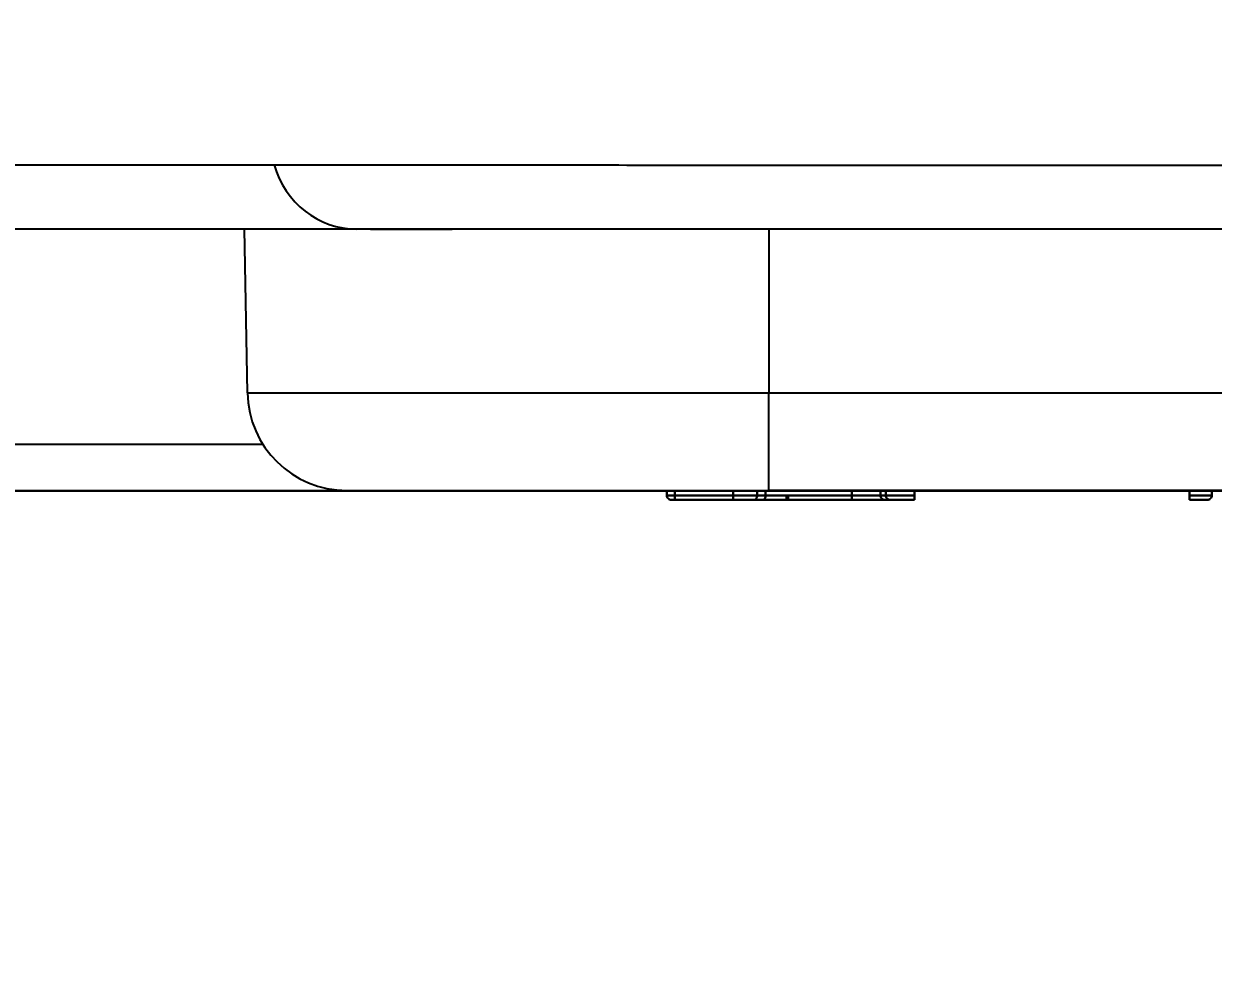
# Model space of a CAD drawing. Extents: x 8663 to 11443, y -20992 to -18942.
# Drawn here: x 9425.74 to 9452.06, y -20556.06 to -20535.38 of the extents above; entities that cross this region are included whole.
import ezdxf

# ---------------------------------------------------------------- set-up
doc = ezdxf.new("R2010")
doc.units = 0
doc.layers.get('0').update_dxf_attribs({"linetype": 'CONTINUOUS'})
doc.layers.add('1', color=7, linetype='CONTINUOUS')
doc.styles.add('____', font='')
doc.styles.get('____').set_extended_font_data('굴림')
doc.dimstyles.new('MSADIM', dxfattribs={"dimtxt": 33, "dimasz": 17, "dimexe": 10, "dimexo": 7.5, "dimgap": 10, "dimtad": 0, "dimtih": 1, "dimtoh": 1, "dimdec": 0, "dimzin": 1, "dimtxsty": '____', "dimcen": 11.25, "dimazin": 3, "dimtfac": 1, "dimtdec": 0, "dimtix": 1, "dimtmove": 0, "dimatfit": 3, "dimtolj": 1, "dimtzin": 1})

# ---------------------------------------------------------------- blocks, each defined once
blk = doc.blocks.new('*D257')
at = {"color": 0}
for p, q in [((9808.175, -20526.701), (9808.175, -20649.19)), ((9336.771, -20553.594), (9336.771, -20649.19)), ((9353.771, -20639.19), (9531.49, -20639.19)), ((9791.175, -20639.19), (9613.456, -20639.19))]:
    blk.add_line(p, q, dxfattribs=at)
for points in [[(9353.771, -20636.357), (9353.771, -20642.024), (9336.771, -20639.19)], [(9791.175, -20636.357), (9791.175, -20642.024), (9808.175, -20639.19)]]:
    blk.add_solid(points, dxfattribs=at)
at = {"color": 0, "insert": (9572.473, -20639.19), "char_height": 28, "attachment_point": 5, "style": '____'}
blk.add_mtext('\\A1;470', dxfattribs=at)

msp = doc.modelspace()

# ---------------------------------------------------------------- linework, layer by layer
at = {"layer": '1', "color": 7, "linetype": 'CONTINUOUS'}
for p, q in [((9430.691, -20543.551), (9430.628, -20539.926)), ((9442.229, -20539.926), (9442.229, -20543.551)), ((9430.691, -20543.551), (9442.229, -20543.551)), ((9442.229, -20545.712), (9442.229, -20543.551)), ((9442.229, -20543.551), (9468.023, -20543.551)), ((9424.935, -20544.688), (9431.033, -20544.688)), ((9424.935, -20545.722), (9578.447, -20545.722)), ((9432.891, -20545.712), (9442.229, -20545.712)), ((9470.223, -20545.712), (9442.229, -20545.712)), ((9451.932, -20545.922), (9451.932, -20545.922)), ((9451.932, -20545.922), (9451.932, -20545.922))]:
    msp.add_line(p, q, dxfattribs=at)
msp.add_arc((9432.891, -20543.512), 2.2, 181, 270, dxfattribs=at)
msp.add_ellipse((9433.112, -20537.926), major_axis=(0, -2), ratio=0.956492, start_param=5.005805, end_param=6.283185, dxfattribs=at)
for points, degree, knots in [([(9415.394, -20538.627), (9415.388, -20538.626), (9415.37, -20538.62), (9415.341, -20538.611), (9415.314, -20538.6), (9415.295, -20538.592), (9415.283, -20538.584), (9415.275, -20538.577), (9415.27, -20538.571), (9415.268, -20538.565), (9415.269, -20538.56), (9415.271, -20538.555), (9415.276, -20538.551), (9415.282, -20538.547), (9415.29, -20538.544), (9415.302, -20538.539), (9415.322, -20538.533), (9415.355, -20538.526), (9415.396, -20538.52), (9415.443, -20538.515), (9415.496, -20538.51), (9415.556, -20538.507), (9415.614, -20538.504), (9415.669, -20538.502), (9415.717, -20538.501), (9415.759, -20538.501), (9415.795, -20538.5), (9415.823, -20538.5), (9415.852, -20538.5), (9415.881, -20538.5), (9415.91, -20538.5), (9415.935, -20538.499), (9415.954, -20538.498), (9415.969, -20538.498), (9415.985, -20538.498), (9416.002, -20538.498), (9416.02, -20538.498), (9416.04, -20538.498), (9416.062, -20538.498), (9416.084, -20538.498), (9416.109, -20538.498), (9416.134, -20538.498), (9416.171, -20538.498), (9416.219, -20538.498), (9416.279, -20538.498), (9416.363, -20538.498), (9416.481, -20538.498), (9416.645, -20538.498), (9416.844, -20538.498), (9417.081, -20538.498), (9417.313, -20538.497), (9417.526, -20538.498), (9417.703, -20538.498), (9417.888, -20538.498), (9418.083, -20538.498), (9418.287, -20538.498), (9418.501, -20538.498), (9418.725, -20538.498), (9418.96, -20538.498), (9419.207, -20538.498), (9419.465, -20538.498), (9419.735, -20538.499), (9420.018, -20538.499), (9420.238, -20538.499), (9420.388, -20538.499), (9420.461, -20538.499), (9420.535, -20538.499), (9420.61, -20538.499), (9420.686, -20538.499), (9420.762, -20538.499), (9420.84, -20538.499), (9420.917, -20538.499), (9420.996, -20538.499), (9421.075, -20538.499), (9421.155, -20538.499), (9421.236, -20538.499), (9421.318, -20538.499), (9421.4, -20538.499), (9421.484, -20538.499), (9421.568, -20538.5), (9421.652, -20538.5), (9421.738, -20538.5), (9421.824, -20538.5), (9421.911, -20538.5), (9421.999, -20538.5), (9422.088, -20538.5), (9422.178, -20538.5), (9422.268, -20538.5), (9422.36, -20538.5), (9422.452, -20538.5), (9422.545, -20538.5), (9422.639, -20538.5), (9422.733, -20538.5), (9422.829, -20538.5), (9422.925, -20538.5), (9423.023, -20538.5), (9423.121, -20538.5), (9423.22, -20538.5), (9423.32, -20538.5), (9423.421, -20538.5), (9423.523, -20538.501), (9423.626, -20538.501), (9423.73, -20538.501), (9423.834, -20538.501), (9423.94, -20538.501), (9424.046, -20538.501), (9424.154, -20538.501), (9424.262, -20538.501), (9424.372, -20538.501), (9424.482, -20538.501), (9424.593, -20538.501), (9424.706, -20538.501), (9424.819, -20538.501), (9424.933, -20538.501), (9425.048, -20538.501), (9425.164, -20538.501), (9425.281, -20538.501), (9425.399, -20538.501), (9425.519, -20538.502), (9425.639, -20538.502), (9425.76, -20538.502), (9425.882, -20538.502), (9426.005, -20538.502), (9426.129, -20538.502), (9426.254, -20538.502), (9426.38, -20538.502), (9426.507, -20538.502), (9426.635, -20538.502), (9426.764, -20538.502), (9426.894, -20538.502), (9427.025, -20538.502), (9427.157, -20538.502), (9427.29, -20538.502), (9427.424, -20538.502), (9427.559, -20538.503), (9427.695, -20538.503), (9427.833, -20538.503), (9427.971, -20538.503), (9428.11, -20538.503), (9428.25, -20538.503), (9428.392, -20538.503), (9428.534, -20538.503), (9428.678, -20538.503), (9428.822, -20538.503), (9428.968, -20538.503), (9429.114, -20538.503), (9429.262, -20538.503), (9429.411, -20538.503), (9429.561, -20538.504), (9429.712, -20538.504), (9429.864, -20538.504), (9430.017, -20538.504), (9430.171, -20538.504), (9430.326, -20538.504), (9430.482, -20538.504), (9430.64, -20538.504), (9430.798, -20538.504), (9430.958, -20538.504), (9431.118, -20538.504), (9431.226, -20538.504), (9431.28, -20538.504)], 3, [0, 0, 0, 0, 0.006297, 0.022589, 0.040173, 0.051541, 0.062382, 0.072696, 0.082483, 0.091742, 0.100472, 0.108674, 0.116348, 0.123492, 0.130106, 0.13619, 0.151183, 0.165754, 0.179903, 0.193628, 0.206929, 0.219806, 0.232259, 0.240652, 0.248653, 0.256261, 0.260309, 0.264337, 0.268346, 0.272335, 0.276304, 0.280252, 0.282019, 0.283931, 0.285988, 0.28819, 0.290537, 0.29303, 0.295667, 0.298449, 0.301376, 0.304447, 0.307661, 0.314345, 0.321196, 0.328213, 0.342377, 0.359055, 0.378237, 0.399912, 0.424081, 0.437839, 0.451758, 0.465841, 0.480092, 0.494508, 0.50909, 0.523837, 0.538749, 0.553824, 0.569066, 0.584473, 0.600047, 0.615787, 0.619569, 0.623356, 0.627147, 0.630942, 0.634743, 0.638547, 0.642357, 0.646171, 0.64999, 0.653813, 0.657641, 0.661474, 0.665311, 0.669153, 0.672999, 0.67685, 0.680706, 0.684566, 0.688431, 0.6923, 0.696174, 0.700053, 0.703936, 0.707823, 0.711715, 0.715612, 0.719514, 0.72342, 0.72733, 0.731245, 0.735165, 0.73909, 0.743019, 0.746953, 0.750892, 0.754834, 0.758782, 0.762733, 0.76669, 0.770651, 0.774618, 0.778589, 0.782565, 0.786545, 0.790531, 0.794521, 0.798516, 0.802515, 0.806518, 0.810527, 0.81454, 0.818557, 0.822579, 0.826605, 0.830637, 0.834673, 0.838713, 0.842759, 0.846809, 0.850864, 0.854924, 0.858989, 0.863058, 0.867132, 0.871211, 0.875295, 0.879383, 0.883477, 0.887575, 0.891677, 0.895785, 0.899897, 0.904014, 0.908135, 0.912262, 0.916393, 0.920528, 0.924669, 0.928814, 0.932964, 0.937118, 0.941277, 0.945441, 0.94961, 0.953783, 0.957961, 0.962144, 0.966332, 0.970524, 0.97472, 0.978922, 0.983128, 0.987339, 0.991555, 0.995775, 1, 1, 1, 1]), ([(9431.28, -20538.504), (9431.951, -20538.505), (9432.659, -20538.505), (9434.154, -20538.506), (9434.941, -20538.506), (9436.6, -20538.507), (9437.473, -20538.508), (9439.308, -20538.509), (9440.272, -20538.509), (9442.297, -20538.51), (9443.358, -20538.51), (9445.585, -20538.511), (9446.751, -20538.512), (9448.585, -20538.513), (9449.211, -20538.513), (9450.491, -20538.514), (9451.146, -20538.514), (9452.486, -20538.514), (9453.171, -20538.515), (9454.222, -20538.515), (9454.754, -20538.515), (9455.384, -20538.516), (9455.702, -20538.516), (9455.862, -20538.516), (9455.942, -20538.516), (9455.982, -20538.516), (9456.002, -20538.516), (9456.012, -20538.516), (9456.017, -20538.516), (9456.02, -20538.516), (9456.021, -20538.516), (9456.021, -20538.516), (9456.022, -20538.516), (9456.022, -20538.516), (9456.022, -20538.516), (9456.495, -20538.516), (9456.993, -20538.516), (9458.042, -20538.517), (9458.594, -20538.517), (9459.752, -20538.518), (9460.358, -20538.518), (9461.631, -20538.519), (9462.296, -20538.519), (9463.689, -20538.519), (9464.417, -20538.52), (9465.556, -20538.52), (9465.944, -20538.52), (9466.737, -20538.521), (9467.142, -20538.521), (9467.969, -20538.521), (9468.391, -20538.521), (9469.253, -20538.522), (9469.693, -20538.522), (9470.59, -20538.522), (9471.048, -20538.522), (9471.749, -20538.523), (9472.104, -20538.523), (9472.523, -20538.523), (9472.734, -20538.523), (9472.84, -20538.523), (9472.893, -20538.523), (9472.92, -20538.523), (9472.933, -20538.523), (9472.94, -20538.523), (9472.943, -20538.523), (9472.945, -20538.523), (9472.946, -20538.523), (9472.946, -20538.523), (9472.946, -20538.523), (9472.946, -20538.523), (9474.068, -20538.524), (9475.164, -20538.524), (9477.301, -20538.525), (9478.342, -20538.525), (9480.358, -20538.526), (9481.334, -20538.526), (9483.216, -20538.527), (9484.122, -20538.527), (9485.857, -20538.528), (9486.686, -20538.528), (9488.262, -20538.529), (9489.009, -20538.529), (9490.416, -20538.53), (9491.075, -20538.53), (9491.996, -20538.53), (9492.291, -20538.531), (9492.716, -20538.531), (9492.925, -20538.531), (9493.16, -20538.531), (9493.275, -20538.531), (9493.333, -20538.531), (9493.361, -20538.531), (9493.376, -20538.531), (9493.383, -20538.531), (9493.386, -20538.531), (9493.388, -20538.531), (9493.389, -20538.531), (9493.389, -20538.531), (9493.39, -20538.531), (9493.39, -20538.531), (9493.39, -20538.531), (9494.502, -20538.531), (9495.616, -20538.532), (9497.848, -20538.533), (9498.965, -20538.533), (9501.202, -20538.534), (9502.321, -20538.534), (9504.559, -20538.535), (9505.678, -20538.535), (9509.032, -20538.536), (9511.266, -20538.536), (9515.708, -20538.538), (9517.918, -20538.538), (9522.3, -20538.539), (9524.472, -20538.54), (9528.766, -20538.541), (9530.888, -20538.542), (9535.069, -20538.543), (9537.128, -20538.544), (9540.163, -20538.544), (9541.165, -20538.545), (9542.654, -20538.545), (9543.395, -20538.545), (9544.253, -20538.545), (9544.68, -20538.545), (9544.893, -20538.545), (9545, -20538.545), (9545.053, -20538.545), (9545.079, -20538.545), (9545.093, -20538.545), (9545.099, -20538.545), (9545.103, -20538.545), (9545.104, -20538.545), (9545.105, -20538.545), (9545.106, -20538.545), (9545.106, -20538.545), (9545.106, -20538.545), (9546.424, -20538.546), (9547.743, -20538.546), (9549.724, -20538.546), (9550.384, -20538.546), (9551.705, -20538.547), (9552.365, -20538.547), (9555.667, -20538.547), (9558.31, -20538.548), (9562.267, -20538.548), (9563.585, -20538.548), (9566.216, -20538.549), (9567.531, -20538.549), (9570.155, -20538.549), (9571.464, -20538.549), (9574.078, -20538.55), (9575.381, -20538.55), (9577.981, -20538.55), (9579.278, -20538.55), (9581.863, -20538.551), (9583.152, -20538.551), (9585.719, -20538.551), (9586.998, -20538.551), (9589.547, -20538.551), (9590.816, -20538.551), (9593.342, -20538.552), (9594.6, -20538.552), (9596.477, -20538.552), (9597.102, -20538.552), (9598.347, -20538.552), (9598.968, -20538.552), (9600.826, -20538.552), (9602.058, -20538.552), (9603.589, -20538.552), (9603.895, -20538.552), (9604.506, -20538.552), (9604.811, -20538.552), (9605.421, -20538.552), (9605.725, -20538.552), (9606.333, -20538.552), (9606.636, -20538.552), (9606.94, -20538.552)], 3, [0, 0, 0, 0, 0.03125, 0.03125, 0.0625, 0.0625, 0.09375, 0.09375, 0.125, 0.125, 0.15625, 0.15625, 0.1875, 0.1875, 0.203125, 0.203125, 0.21875, 0.21875, 0.234375, 0.234375, 0.242187, 0.246094, 0.248047, 0.249023, 0.249512, 0.249756, 0.249878, 0.249939, 0.249969, 0.249985, 0.249992, 0.249996, 0.249998, 0.249998, 0.25, 0.25, 0.265625, 0.265625, 0.28125, 0.28125, 0.296875, 0.296875, 0.3125, 0.3125, 0.328125, 0.328125, 0.335937, 0.335937, 0.34375, 0.34375, 0.351562, 0.351562, 0.359375, 0.359375, 0.367187, 0.367187, 0.371094, 0.373047, 0.374023, 0.374512, 0.374756, 0.374878, 0.374939, 0.374969, 0.374985, 0.374992, 0.374996, 0.374998, 0.374998, 0.375, 0.375, 0.390625, 0.390625, 0.40625, 0.40625, 0.421875, 0.421875, 0.4375, 0.4375, 0.453125, 0.453125, 0.46875, 0.46875, 0.484375, 0.484375, 0.492187, 0.492187, 0.496094, 0.498047, 0.499023, 0.499512, 0.499756, 0.499878, 0.499939, 0.499969, 0.499985, 0.499992, 0.499996, 0.499998, 0.499998, 0.5, 0.5, 0.515625, 0.515625, 0.53125, 0.53125, 0.546875, 0.546875, 0.5625, 0.5625, 0.59375, 0.59375, 0.625, 0.625, 0.65625, 0.65625, 0.6875, 0.6875, 0.71875, 0.71875, 0.734375, 0.734375, 0.742187, 0.746094, 0.748047, 0.749023, 0.749512, 0.749756, 0.749878, 0.749939, 0.749969, 0.749985, 0.749992, 0.749996, 0.749998, 0.749998, 0.75, 0.75, 0.765625, 0.765625, 0.773437, 0.773437, 0.78125, 0.78125, 0.8125, 0.8125, 0.828125, 0.828125, 0.84375, 0.84375, 0.859375, 0.859375, 0.875, 0.875, 0.890625, 0.890625, 0.90625, 0.90625, 0.921875, 0.921875, 0.9375, 0.9375, 0.953125, 0.953125, 0.960937, 0.960937, 0.96875, 0.96875, 0.984375, 0.984375, 0.988281, 0.988281, 0.992187, 0.992187, 0.996094, 0.996094, 1, 1, 1, 1]), ([(9433.112, -20539.926), (9433.109, -20539.926), (9433.101, -20539.926), (9433.082, -20539.926), (9433.052, -20539.926), (9433.009, -20539.926), (9432.954, -20539.926), (9432.887, -20539.926), (9432.808, -20539.926), (9432.716, -20539.926), (9432.613, -20539.926), (9432.497, -20539.926), (9432.37, -20539.926), (9432.23, -20539.926), (9432.057, -20539.926), (9431.848, -20539.926), (9431.599, -20539.926), (9431.389, -20539.926), (9431.223, -20539.926), (9431.106, -20539.926), (9430.985, -20539.926), (9430.859, -20539.926), (9430.728, -20539.926), (9430.592, -20539.926), (9430.452, -20539.926), (9430.307, -20539.926), (9430.157, -20539.926), (9430.003, -20539.926), (9429.843, -20539.926), (9429.578, -20539.926), (9429.194, -20539.926), (9428.68, -20539.926), (9428.105, -20539.926), (9427.442, -20539.926), (9426.89, -20539.926), (9426.475, -20539.926), (9426.234, -20539.926), (9426.01, -20539.926), (9425.802, -20539.926), (9425.609, -20539.926), (9425.381, -20539.926), (9425.115, -20539.926), (9424.813, -20539.926), (9424.524, -20539.926), (9424.083, -20539.926), (9423.511, -20539.926), (9422.834, -20539.926), (9422.261, -20539.926), (9421.774, -20539.926), (9421.359, -20539.926), (9420.963, -20539.926), (9420.586, -20539.926), (9420.229, -20539.926), (9419.889, -20539.926), (9419.569, -20539.926), (9419.311, -20539.926), (9419.108, -20539.926), (9418.952, -20539.926), (9418.802, -20539.926), (9418.657, -20539.926), (9418.519, -20539.926), (9418.386, -20539.926), (9418.261, -20539.926), (9418.143, -20539.926), (9418.034, -20539.926), (9417.932, -20539.926), (9417.838, -20539.926), (9417.752, -20539.926), (9417.673, -20539.926), (9417.602, -20539.926), (9417.542, -20539.926), (9417.49, -20539.926), (9417.444, -20539.926), (9417.402, -20539.926), (9417.363, -20539.926), (9417.327, -20539.926), (9417.295, -20539.926), (9417.267, -20539.926), (9417.242, -20539.926), (9417.22, -20539.926), (9417.204, -20539.926), (9417.195, -20539.926), (9417.192, -20539.926)], 3, [0, 0, 0, 0, 0.000186, 0.000729, 0.001646, 0.002934, 0.004593, 0.006625, 0.009032, 0.011818, 0.014984, 0.018533, 0.022471, 0.026802, 0.031532, 0.038624, 0.046496, 0.05517, 0.058777, 0.062559, 0.06651, 0.070635, 0.074935, 0.079416, 0.084081, 0.088933, 0.093977, 0.099217, 0.104658, 0.110302, 0.1266, 0.144918, 0.165419, 0.190044, 0.22054, 0.231047, 0.241063, 0.250559, 0.25951, 0.267893, 0.275687, 0.289844, 0.303776, 0.317456, 0.330864, 0.367823, 0.404607, 0.44106, 0.467895, 0.494974, 0.522282, 0.549808, 0.577529, 0.605342, 0.633213, 0.661131, 0.67689, 0.692642, 0.708387, 0.724119, 0.739832, 0.755521, 0.771185, 0.78629, 0.801024, 0.81538, 0.829354, 0.84294, 0.856135, 0.868935, 0.881334, 0.891951, 0.902661, 0.913463, 0.924357, 0.935344, 0.946421, 0.957587, 0.968841, 0.980184, 0.991613, 1, 1, 1, 1]), ([(9606.942, -20539.926), (9604.275, -20539.926), (9601.612, -20539.926), (9597.625, -20539.926), (9596.297, -20539.926), (9593.642, -20539.926), (9592.315, -20539.926), (9585.713, -20539.926), (9580.521, -20539.926), (9570.302, -20539.926), (9565.274, -20539.926), (9555.376, -20539.926), (9550.506, -20539.926), (9543.316, -20539.926), (9540.938, -20539.926), (9536.225, -20539.926), (9533.909, -20539.926), (9527.073, -20539.926), (9522.669, -20539.926), (9514.147, -20539.926), (9510.03, -20539.926), (9502.079, -20539.926), (9498.245, -20539.926), (9493.619, -20539.926), (9492.702, -20539.926), (9490.893, -20539.926), (9490, -20539.926), (9487.354, -20539.926), (9485.632, -20539.926), (9480.59, -20539.926), (9477.39, -20539.926), (9471.274, -20539.926), (9468.358, -20539.926), (9462.784, -20539.926), (9460.127, -20539.926), (9455.063, -20539.926), (9452.655, -20539.926), (9449.225, -20539.926), (9448.112, -20539.926), (9445.945, -20539.926), (9444.89, -20539.926), (9439.779, -20539.926), (9436.199, -20539.926), (9433.112, -20539.926)], 3, [0, 0, 0, 0, 0.03125, 0.03125, 0.046875, 0.046875, 0.0625, 0.0625, 0.125, 0.125, 0.1875, 0.1875, 0.25, 0.25, 0.28125, 0.28125, 0.3125, 0.3125, 0.375, 0.375, 0.4375, 0.4375, 0.5, 0.5, 0.515625, 0.515625, 0.53125, 0.53125, 0.5625, 0.5625, 0.625, 0.625, 0.6875, 0.6875, 0.75, 0.75, 0.8125, 0.8125, 0.84375, 0.84375, 0.875, 0.875, 1, 1, 1, 1]), ([(9433.417, -20539.926), (9433.422, -20539.926), (9433.469, -20539.926), (9433.558, -20539.926), (9433.682, -20539.926), (9433.801, -20539.926), (9433.916, -20539.926), (9434.025, -20539.926), (9434.159, -20539.926), (9434.314, -20539.926), (9434.485, -20539.926), (9434.638, -20539.926), (9434.772, -20539.926), (9434.889, -20539.926), (9434.989, -20539.926), (9435.07, -20539.926), (9435.133, -20539.926), (9435.178, -20539.926), (9435.206, -20539.926), (9435.218, -20539.926), (9435.221, -20539.926)], 3, [0, 0, 0, 0, 0.007696, 0.081506, 0.152181, 0.219765, 0.284302, 0.345834, 0.404404, 0.509313, 0.60368, 0.687671, 0.761449, 0.82514, 0.878832, 0.922621, 0.95659, 0.980786, 0.995155, 1, 1, 1, 1]), ([(9435.77, -20545.722), (9435.15, -20545.722), (9434.56, -20545.722), (9433.727, -20545.722), (9433.459, -20545.722), (9432.94, -20545.722), (9432.689, -20545.722), (9432.206, -20545.722), (9431.973, -20545.722), (9431.526, -20545.722), (9431.311, -20545.722), (9430.899, -20545.722), (9430.701, -20545.722), (9430.322, -20545.722), (9430.141, -20545.722), (9429.621, -20545.722), (9429.305, -20545.722), (9428.726, -20545.722), (9428.463, -20545.722), (9427.982, -20545.722), (9427.764, -20545.722), (9427.365, -20545.722), (9427.184, -20545.722), (9426.853, -20545.722), (9426.703, -20545.722), (9426.429, -20545.722), (9426.304, -20545.722), (9426.075, -20545.722), (9425.972, -20545.722), (9425.782, -20545.722), (9425.609, -20545.722), (9425.466, -20545.722), (9425.335, -20545.722), (9425.275, -20545.722), (9425.113, -20545.722), (9425.025, -20545.722), (9424.953, -20545.722)], 3, [0, 0, 0, 0, 0.0625, 0.0625, 0.09375, 0.09375, 0.125, 0.125, 0.15625, 0.15625, 0.1875, 0.1875, 0.21875, 0.21875, 0.25, 0.25, 0.3125, 0.3125, 0.375, 0.375, 0.4375, 0.4375, 0.5, 0.5, 0.5625, 0.5625, 0.625, 0.625, 0.6875, 0.6875, 0.75, 0.8125, 0.8125, 0.875, 0.875, 1, 1, 1, 1]), ([(9426.497, -20545.722), (9426.741, -20545.722), (9427.019, -20545.722), (9427.546, -20545.722), (9428.223, -20545.722), (9428.984, -20545.722), (9429.968, -20545.722), (9431.039, -20545.722), (9432.447, -20545.722), (9433.17, -20545.722), (9434.005, -20545.722), (9434.82, -20545.722), (9435.77, -20545.722)], 2, [0, 0, 0, 0.137861, 0.137861, 0.353396, 0.353396, 0.568931, 0.568931, 0.784465, 0.784465, 0.892233, 0.892233, 1, 1, 1]), ([(9439.89, -20545.722), (9439.773, -20545.722), (9439.657, -20545.722), (9438.871, -20545.722), (9438.23, -20545.722), (9437.615, -20545.722)], 3, [0, 0, 0, 0, 0.146439, 0.146439, 1, 1, 1, 1]), ([(9440.148, -20545.722), (9440.124, -20545.722), (9440.101, -20545.722), (9440.058, -20545.722), (9440.039, -20545.722), (9440.007, -20545.722), (9439.995, -20545.722), (9439.978, -20545.722), (9439.973, -20545.722), (9439.973, -20545.722)], 3, [0, 0, 0, 0, 0.249824, 0.249824, 0.499647, 0.499647, 0.749471, 0.749471, 1, 1, 1, 1]), ([(9439.973, -20545.722), (9439.974, -20545.722), (9440.073, -20545.722), (9440.148, -20545.722)], 2, [0, 0, 0, 0.499217, 1, 1, 1]), ([(9441.971, -20545.722), (9441.898, -20545.722), (9441.813, -20545.722), (9441.631, -20545.722), (9441.535, -20545.722), (9441.44, -20545.722)], 3, [0, 0, 0, 0, 0.5, 0.5, 1, 1, 1, 1]), ([(9444.049, -20545.722), (9444.025, -20545.722), (9444, -20545.722), (9443.569, -20545.722), (9443.173, -20545.722), (9442.717, -20545.722), (9442.649, -20545.722), (9442.58, -20545.722)], 3, [0, 0, 0, 0, 0.048764, 0.048764, 0.856437, 0.856437, 1, 1, 1, 1]), ([(9444.702, -20545.722), (9444.676, -20545.722), (9444.64, -20545.722), (9444.554, -20545.722), (9444.503, -20545.722), (9444.391, -20545.722), (9444.33, -20545.722), (9444.201, -20545.722), (9444.134, -20545.722), (9444.067, -20545.722)], 3, [0, 0, 0, 0, 0.25, 0.25, 0.5, 0.5, 0.75, 0.75, 1, 1, 1, 1]), ([(9445.456, -20545.722), (9445.389, -20545.722), (9445.321, -20545.722), (9445.193, -20545.722), (9445.131, -20545.722), (9445.018, -20545.722), (9444.968, -20545.722), (9444.881, -20545.722), (9444.845, -20545.722), (9444.819, -20545.722)], 3, [0, 0, 0, 0, 0.25, 0.25, 0.5, 0.5, 0.75, 0.75, 1, 1, 1, 1]), ([(9451.574, -20545.722), (9450.77, -20545.722), (9449.99, -20545.722), (9448.296, -20545.722), (9447.395, -20545.722), (9446.532, -20545.722)], 3, [0, 0, 0, 0, 0.445657, 0.445657, 1, 1, 1, 1]), ([(9452.032, -20545.722), (9452.032, -20545.722), (9452.029, -20545.722), (9452.016, -20545.722), (9452.007, -20545.722), (9451.982, -20545.722), (9451.967, -20545.722), (9451.931, -20545.722), (9451.91, -20545.722), (9451.865, -20545.722), (9451.839, -20545.722), (9451.786, -20545.722), (9451.757, -20545.722), (9451.697, -20545.722), (9451.666, -20545.722), (9451.603, -20545.722), (9451.57, -20545.722), (9451.538, -20545.722)], 3, [0, 0, 0, 0, 0.125, 0.125, 0.25, 0.25, 0.375, 0.375, 0.5, 0.5, 0.625, 0.625, 0.75, 0.75, 0.875, 0.875, 1, 1, 1, 1]), ([(9439.973, -20545.822), (9439.973, -20545.822), (9439.978, -20545.822), (9439.995, -20545.822), (9440.007, -20545.822), (9440.039, -20545.822), (9440.058, -20545.822), (9440.101, -20545.822), (9440.124, -20545.822), (9440.148, -20545.822)], 3, [0, 0, 0, 0, 0.249175, 0.249175, 0.49945, 0.49945, 0.749725, 0.749725, 1, 1, 1, 1]), ([(9440.148, -20545.822), (9440.124, -20545.822), (9440.101, -20545.822), (9440.058, -20545.822), (9440.039, -20545.822), (9440.007, -20545.822), (9439.995, -20545.822), (9439.978, -20545.822), (9439.973, -20545.822), (9439.973, -20545.822)], 3, [0, 0, 0, 0, 0.250394, 0.250394, 0.500788, 0.500788, 0.751182, 0.751182, 1, 1, 1, 1]), ([(9439.973, -20545.822), (9439.973, -20545.836), (9439.976, -20545.849), (9439.986, -20545.873), (9439.993, -20545.884), (9440.012, -20545.902), (9440.023, -20545.91), (9440.047, -20545.92), (9440.06, -20545.922), (9440.073, -20545.922)], 3, [0, 0, 0, 0, 0.25, 0.25, 0.5, 0.5, 0.75, 0.75, 1, 1, 1, 1]), ([(9440.073, -20545.922), (9440.06, -20545.922), (9440.047, -20545.92), (9440.023, -20545.91), (9440.012, -20545.902), (9439.993, -20545.884), (9439.986, -20545.873), (9439.976, -20545.849), (9439.973, -20545.836), (9439.973, -20545.822)], 3, [0, 0, 0, 0, 0.25, 0.25, 0.5, 0.5, 0.75, 0.75, 1, 1, 1, 1]), ([(9440.073, -20545.922), (9440.073, -20545.922), (9440.076, -20545.922), (9440.084, -20545.922), (9440.09, -20545.922), (9440.106, -20545.922), (9440.116, -20545.922), (9440.137, -20545.922), (9440.149, -20545.922), (9440.161, -20545.922)], 3, [0, 0, 0, 0, 0.250807, 0.250807, 0.500538, 0.500538, 0.750269, 0.750269, 1, 1, 1, 1]), ([(9440.148, -20545.822), (9440.148, -20545.836), (9440.148, -20545.849), (9440.15, -20545.873), (9440.151, -20545.884), (9440.153, -20545.902), (9440.154, -20545.91), (9440.157, -20545.92), (9440.159, -20545.922), (9440.161, -20545.922)], 3, [0, 0, 0, 0, 0.25, 0.25, 0.5, 0.5, 0.75, 0.75, 1, 1, 1, 1]), ([(9440.161, -20545.922), (9440.159, -20545.922), (9440.157, -20545.92), (9440.154, -20545.91), (9440.153, -20545.902), (9440.151, -20545.884), (9440.15, -20545.873), (9440.148, -20545.849), (9440.148, -20545.836), (9440.148, -20545.822)], 3, [0, 0, 0, 0, 0.25, 0.25, 0.5, 0.5, 0.75, 0.75, 1, 1, 1, 1]), ([(9441.44, -20545.822), (9441.44, -20545.834), (9441.441, -20545.847), (9441.442, -20545.872), (9441.443, -20545.883), (9441.445, -20545.903), (9441.447, -20545.911), (9441.45, -20545.92), (9441.451, -20545.922), (9441.453, -20545.922)], 3, [0, 0, 0, 0, 0.25, 0.25, 0.5, 0.5, 0.75, 0.75, 1, 1, 1, 1]), ([(9441.453, -20545.922), (9441.451, -20545.922), (9441.45, -20545.92), (9441.447, -20545.91), (9441.445, -20545.902), (9441.443, -20545.884), (9441.442, -20545.873), (9441.441, -20545.849), (9441.44, -20545.836), (9441.44, -20545.822)], 3, [0, 0, 0, 0, 0.25, 0.25, 0.5, 0.5, 0.75, 0.75, 1, 1, 1, 1]), ([(9441.44, -20545.822), (9441.535, -20545.822), (9441.631, -20545.822), (9441.813, -20545.822), (9441.898, -20545.822), (9441.971, -20545.822)], 3, [0, 0, 0, 0, 0.5, 0.5, 1, 1, 1, 1]), ([(9441.971, -20545.822), (9441.971, -20545.836), (9441.97, -20545.849), (9441.963, -20545.873), (9441.958, -20545.884), (9441.947, -20545.902), (9441.94, -20545.91), (9441.924, -20545.92), (9441.916, -20545.922), (9441.908, -20545.922)], 3, [0, 0, 0, 0, 0.25, 0.25, 0.5, 0.5, 0.75, 0.75, 1, 1, 1, 1]), ([(9442.159, -20545.822), (9442.159, -20545.834), (9442.158, -20545.847), (9442.152, -20545.872), (9442.147, -20545.883), (9442.134, -20545.903), (9442.127, -20545.911), (9442.111, -20545.92), (9442.103, -20545.922), (9442.096, -20545.922)], 3, [0, 0, 0, 0, 0.25, 0.25, 0.5, 0.5, 0.75, 0.75, 1, 1, 1, 1]), ([(9442.096, -20545.922), (9442.104, -20545.922), (9442.112, -20545.92), (9442.128, -20545.91), (9442.135, -20545.902), (9442.146, -20545.884), (9442.151, -20545.873), (9442.158, -20545.849), (9442.159, -20545.836), (9442.159, -20545.822)], 3, [0, 0, 0, 0, 0.25, 0.25, 0.5, 0.5, 0.75, 0.75, 1, 1, 1, 1]), ([(9442.618, -20545.822), (9442.618, -20545.836), (9442.618, -20545.849), (9442.618, -20545.873), (9442.618, -20545.884), (9442.618, -20545.902), (9442.618, -20545.91), (9442.619, -20545.92), (9442.619, -20545.922), (9442.619, -20545.922)], 3, [0, 0, 0, 0, 0.25, 0.25, 0.5, 0.5, 0.75, 0.75, 1, 1, 1, 1]), ([(9442.619, -20545.922), (9442.619, -20545.922), (9442.619, -20545.92), (9442.619, -20545.911), (9442.618, -20545.903), (9442.618, -20545.883), (9442.618, -20545.872), (9442.618, -20545.847), (9442.618, -20545.834), (9442.618, -20545.822)], 3, [0, 0, 0, 0, 0.25, 0.25, 0.5, 0.5, 0.75, 0.75, 1, 1, 1, 1]), ([(9442.658, -20545.922), (9442.658, -20545.922), (9442.658, -20545.92), (9442.657, -20545.91), (9442.657, -20545.902), (9442.657, -20545.884), (9442.657, -20545.873), (9442.656, -20545.849), (9442.656, -20545.836), (9442.656, -20545.822)], 3, [0, 0, 0, 0, 0.25, 0.25, 0.5, 0.5, 0.75, 0.75, 1, 1, 1, 1]), ([(9442.656, -20545.822), (9442.656, -20545.834), (9442.657, -20545.847), (9442.657, -20545.872), (9442.657, -20545.883), (9442.657, -20545.903), (9442.657, -20545.911), (9442.658, -20545.92), (9442.658, -20545.922), (9442.658, -20545.922)], 3, [0, 0, 0, 0, 0.25, 0.25, 0.5, 0.5, 0.75, 0.75, 1, 1, 1, 1]), ([(9444.068, -20545.922), (9444.068, -20545.922), (9444.068, -20545.92), (9444.068, -20545.91), (9444.067, -20545.902), (9444.067, -20545.884), (9444.067, -20545.873), (9444.067, -20545.849), (9444.067, -20545.836), (9444.067, -20545.822)], 3, [0, 0, 0, 0, 0.25, 0.25, 0.5, 0.5, 0.75, 0.75, 1, 1, 1, 1]), ([(9444.067, -20545.822), (9444.067, -20545.836), (9444.067, -20545.849), (9444.067, -20545.873), (9444.067, -20545.884), (9444.067, -20545.902), (9444.068, -20545.91), (9444.068, -20545.92), (9444.068, -20545.922), (9444.068, -20545.922)], 3, [0, 0, 0, 0, 0.25, 0.25, 0.5, 0.5, 0.75, 0.75, 1, 1, 1, 1]), ([(9444.702, -20545.822), (9444.676, -20545.822), (9444.64, -20545.822), (9444.554, -20545.822), (9444.503, -20545.822), (9444.391, -20545.822), (9444.33, -20545.822), (9444.201, -20545.822), (9444.134, -20545.822), (9444.067, -20545.822)], 3, [0, 0, 0, 0, 0.25, 0.25, 0.5, 0.5, 0.75, 0.75, 1, 1, 1, 1]), ([(9444.067, -20545.822), (9444.134, -20545.822), (9444.201, -20545.822), (9444.33, -20545.822), (9444.391, -20545.822), (9444.503, -20545.822), (9444.554, -20545.822), (9444.64, -20545.822), (9444.676, -20545.822), (9444.702, -20545.822)], 3, [0, 0, 0, 0, 0.25, 0.25, 0.5, 0.5, 0.75, 0.75, 1, 1, 1, 1]), ([(9444.068, -20545.922), (9444.145, -20545.922), (9444.222, -20545.922), (9444.369, -20545.922), (9444.439, -20545.922), (9444.567, -20545.922), (9444.625, -20545.922), (9444.723, -20545.922), (9444.764, -20545.922), (9444.794, -20545.922)], 3, [0, 0, 0, 0, 0.25, 0.25, 0.5, 0.5, 0.75, 0.75, 1, 1, 1, 1]), ([(9444.542, -20545.922), (9444.542, -20545.922), (9444.542, -20545.922), (9444.478, -20545.922), (9444.408, -20545.922), (9444.261, -20545.922), (9444.184, -20545.922), (9444.107, -20545.922)], 3, [0, 0, 0, 0, 0.000001, 0.000001, 0.5, 0.5, 1, 1, 1, 1]), ([(9444.702, -20545.822), (9444.702, -20545.836), (9444.705, -20545.849), (9444.714, -20545.873), (9444.721, -20545.884), (9444.738, -20545.902), (9444.748, -20545.91), (9444.77, -20545.92), (9444.782, -20545.922), (9444.794, -20545.922)], 3, [0, 0, 0, 0, 0.25, 0.25, 0.5, 0.5, 0.75, 0.75, 1, 1, 1, 1]), ([(9444.794, -20545.922), (9444.782, -20545.922), (9444.77, -20545.92), (9444.748, -20545.91), (9444.738, -20545.902), (9444.721, -20545.884), (9444.714, -20545.873), (9444.705, -20545.849), (9444.702, -20545.836), (9444.702, -20545.822)], 3, [0, 0, 0, 0, 0.25, 0.25, 0.5, 0.5, 0.75, 0.75, 1, 1, 1, 1]), ([(9444.819, -20545.822), (9444.845, -20545.822), (9444.881, -20545.822), (9444.968, -20545.822), (9445.018, -20545.822), (9445.131, -20545.822), (9445.193, -20545.822), (9445.321, -20545.822), (9445.389, -20545.822), (9445.456, -20545.822)], 3, [0, 0, 0, 0, 0.25, 0.25, 0.5, 0.5, 0.75, 0.75, 1, 1, 1, 1]), ([(9444.911, -20545.922), (9444.899, -20545.922), (9444.886, -20545.92), (9444.864, -20545.91), (9444.854, -20545.902), (9444.837, -20545.884), (9444.83, -20545.873), (9444.821, -20545.849), (9444.819, -20545.836), (9444.819, -20545.822)], 3, [0, 0, 0, 0, 0.25, 0.25, 0.5, 0.5, 0.75, 0.75, 1, 1, 1, 1]), ([(9444.819, -20545.822), (9444.819, -20545.836), (9444.821, -20545.849), (9444.83, -20545.873), (9444.837, -20545.884), (9444.854, -20545.902), (9444.864, -20545.91), (9444.886, -20545.92), (9444.899, -20545.922), (9444.911, -20545.922)], 3, [0, 0, 0, 0, 0.25, 0.25, 0.5, 0.5, 0.75, 0.75, 1, 1, 1, 1]), ([(9445.456, -20545.822), (9445.389, -20545.822), (9445.321, -20545.822), (9445.193, -20545.822), (9445.131, -20545.822), (9445.018, -20545.822), (9444.968, -20545.822), (9444.881, -20545.822), (9444.845, -20545.822), (9444.819, -20545.822)], 3, [0, 0, 0, 0, 0.25, 0.25, 0.5, 0.5, 0.75, 0.75, 1, 1, 1, 1]), ([(9444.911, -20545.922), (9444.933, -20545.922), (9444.964, -20545.922), (9445.038, -20545.922), (9445.082, -20545.922), (9445.178, -20545.922), (9445.231, -20545.922), (9445.341, -20545.922), (9445.398, -20545.922), (9445.456, -20545.922)], 3, [0, 0, 0, 0, 0.25, 0.25, 0.5, 0.5, 0.75, 0.75, 1, 1, 1, 1]), ([(9445.456, -20545.822), (9445.456, -20545.836), (9445.456, -20545.849), (9445.456, -20545.873), (9445.456, -20545.884), (9445.456, -20545.902), (9445.456, -20545.91), (9445.456, -20545.92), (9445.456, -20545.922), (9445.456, -20545.922)], 3, [0, 0, 0, 0, 0.249816, 0.249816, 0.499632, 0.499632, 0.749449, 0.749449, 1, 1, 1, 1]), ([(9445.456, -20545.922), (9445.456, -20545.922), (9445.456, -20545.92), (9445.456, -20545.91), (9445.456, -20545.902), (9445.456, -20545.884), (9445.456, -20545.873), (9445.456, -20545.849), (9445.456, -20545.836), (9445.456, -20545.822)], 3, [0, 0, 0, 0, 0.24907, 0.24907, 0.49938, 0.49938, 0.74969, 0.74969, 1, 1, 1, 1]), ([(9451.538, -20545.822), (9451.538, -20545.836), (9451.538, -20545.849), (9451.538, -20545.873), (9451.538, -20545.884), (9451.538, -20545.902), (9451.538, -20545.91), (9451.538, -20545.92), (9451.538, -20545.922), (9451.538, -20545.922)], 3, [0, 0, 0, 0, 0.249839, 0.249839, 0.499678, 0.499678, 0.749517, 0.749517, 1, 1, 1, 1]), ([(9452.032, -20545.822), (9452.032, -20545.822), (9452.029, -20545.822), (9452.016, -20545.822), (9452.007, -20545.822), (9451.982, -20545.822), (9451.967, -20545.822), (9451.931, -20545.822), (9451.91, -20545.822), (9451.865, -20545.822), (9451.839, -20545.822), (9451.786, -20545.822), (9451.757, -20545.822), (9451.697, -20545.822), (9451.666, -20545.822), (9451.603, -20545.822), (9451.57, -20545.822), (9451.538, -20545.822)], 3, [0, 0, 0, 0, 0.125, 0.125, 0.25, 0.25, 0.375, 0.375, 0.5, 0.5, 0.625, 0.625, 0.75, 0.75, 0.875, 0.875, 1, 1, 1, 1]), ([(9451.538, -20545.922), (9451.538, -20545.922), (9451.538, -20545.92), (9451.538, -20545.91), (9451.538, -20545.902), (9451.538, -20545.884), (9451.538, -20545.873), (9451.538, -20545.849), (9451.538, -20545.836), (9451.538, -20545.822)], 3, [0, 0, 0, 0, 0.248964, 0.248964, 0.49931, 0.49931, 0.749655, 0.749655, 1, 1, 1, 1]), ([(9451.538, -20545.822), (9451.57, -20545.822), (9451.603, -20545.822), (9451.666, -20545.822), (9451.697, -20545.822), (9451.757, -20545.822), (9451.786, -20545.822), (9451.839, -20545.822), (9451.865, -20545.822), (9451.91, -20545.822), (9451.931, -20545.822), (9451.967, -20545.822), (9451.982, -20545.822), (9452.007, -20545.822), (9452.016, -20545.822), (9452.029, -20545.822), (9452.032, -20545.822), (9452.032, -20545.822)], 3, [0, 0, 0, 0, 0.125, 0.125, 0.25, 0.25, 0.375, 0.375, 0.5, 0.5, 0.625, 0.625, 0.75, 0.75, 0.875, 0.875, 1, 1, 1, 1]), ([(9451.538, -20545.922), (9451.59, -20545.922), (9451.641, -20545.922), (9451.737, -20545.922), (9451.78, -20545.922), (9451.853, -20545.922), (9451.882, -20545.922), (9451.922, -20545.922), (9451.932, -20545.922), (9451.932, -20545.922)], 3, [0, 0, 0, 0, 0.25, 0.25, 0.5, 0.5, 0.75, 0.75, 1, 1, 1, 1]), ([(9452.032, -20545.822), (9452.032, -20545.836), (9452.03, -20545.849), (9452.02, -20545.873), (9452.012, -20545.884), (9451.994, -20545.902), (9451.983, -20545.91), (9451.958, -20545.92), (9451.945, -20545.922), (9451.932, -20545.922)], 3, [0, 0, 0, 0, 0.25, 0.25, 0.5, 0.5, 0.75, 0.75, 1, 1, 1, 1]), ([(9451.932, -20545.922), (9451.945, -20545.922), (9451.958, -20545.92), (9451.983, -20545.91), (9451.994, -20545.902), (9452.012, -20545.884), (9452.02, -20545.873), (9452.03, -20545.849), (9452.032, -20545.836), (9452.032, -20545.822)], 3, [0, 0, 0, 0, 0.25, 0.25, 0.5, 0.5, 0.75, 0.75, 1, 1, 1, 1]), ([(9452.032, -20545.822), (9452.032, -20545.836), (9452.03, -20545.849), (9452.02, -20545.873), (9452.012, -20545.884), (9451.994, -20545.902), (9451.983, -20545.91), (9451.958, -20545.92), (9451.945, -20545.922), (9451.932, -20545.922)], 3, [0, 0, 0, 0, 0.25, 0.25, 0.5, 0.5, 0.75, 0.75, 1, 1, 1, 1]), ([(9451.932, -20545.922), (9451.945, -20545.922), (9451.958, -20545.92), (9451.983, -20545.91), (9451.994, -20545.902), (9452.012, -20545.884), (9452.02, -20545.873), (9452.03, -20545.849), (9452.032, -20545.836), (9452.032, -20545.822)], 3, [0, 0, 0, 0, 0.25, 0.25, 0.5, 0.5, 0.75, 0.75, 1, 1, 1, 1])]:
    msp.add_open_spline(points, degree=degree, knots=knots, dxfattribs=at)
for points, degree in [([(9436.672, -20545.722), (9436.365, -20545.722), (9436.064, -20545.722), (9435.77, -20545.722)], 3), ([(9435.77, -20545.722), (9436.201, -20545.722), (9436.672, -20545.722)], 2), ([(9437.615, -20545.722), (9437.294, -20545.722), (9436.98, -20545.722), (9436.672, -20545.722)], 3), ([(9436.672, -20545.722), (9437.143, -20545.722), (9437.615, -20545.722)], 2), ([(9437.615, -20545.722), (9438.733, -20545.722), (9439.887, -20545.722)], 2), ([(9439.973, -20545.722), (9439.973, -20545.756), (9439.973, -20545.789), (9439.973, -20545.822)], 3), ([(9439.973, -20545.722), (9439.973, -20545.722)], 1), ([(9439.973, -20545.822), (9439.973, -20545.722)], 1), ([(9439.973, -20545.722), (9439.973, -20545.722)], 1), ([(9441.397, -20545.722), (9440.936, -20545.722), (9440.49, -20545.722), (9440.057, -20545.722)], 3), ([(9440.148, -20545.822), (9440.148, -20545.789), (9440.148, -20545.756), (9440.148, -20545.722)], 3), ([(9440.148, -20545.722), (9441.437, -20545.722)], 1), ([(9441.44, -20545.722), (9440.148, -20545.722)], 1), ([(9440.148, -20545.722), (9440.148, -20545.822)], 1), ([(9440.148, -20545.722), (9441.44, -20545.722)], 1), ([(9441.437, -20545.722), (9440.148, -20545.722)], 1), ([(9440.172, -20545.722), (9440.815, -20545.722), (9441.47, -20545.722)], 2), ([(9441.44, -20545.822), (9441.44, -20545.722)], 1), ([(9441.44, -20545.722), (9441.44, -20545.822)], 1), ([(9441.44, -20545.722), (9441.583, -20545.722), (9441.86, -20545.722), (9441.971, -20545.722)], 2), ([(9441.956, -20545.722), (9442.016, -20545.722), (9442.076, -20545.722)], 2), ([(9442.159, -20545.722), (9441.971, -20545.722)], 1), ([(9441.971, -20545.722), (9441.971, -20545.822)], 1), ([(9441.971, -20545.822), (9441.971, -20545.722)], 1), ([(9441.971, -20545.722), (9442.159, -20545.722)], 1), ([(9442.086, -20545.722), (9442.048, -20545.722), (9442.009, -20545.722), (9441.971, -20545.722)], 3), ([(9442.007, -20545.722), (9442.159, -20545.722)], 1), ([(9442.159, -20545.722), (9442.007, -20545.722)], 1), ([(9442.159, -20545.822), (9442.159, -20545.722)], 1), ([(9442.618, -20545.722), (9442.452, -20545.722), (9442.288, -20545.722), (9442.159, -20545.722)], 3), ([(9442.159, -20545.722), (9442.159, -20545.822)], 1), ([(9442.159, -20545.722), (9442.255, -20545.722), (9442.492, -20545.722), (9442.618, -20545.722)], 2), ([(9444.067, -20545.722), (9442.618, -20545.722)], 1), ([(9442.618, -20545.722), (9444.067, -20545.722)], 1), ([(9442.656, -20545.722), (9444.105, -20545.722)], 1), ([(9444.105, -20545.722), (9442.656, -20545.722)], 1), ([(9442.686, -20545.722), (9443.345, -20545.722), (9444.027, -20545.722)], 2), ([(9444.067, -20545.822), (9444.067, -20545.722)], 1), ([(9444.067, -20545.722), (9444.274, -20545.722), (9444.62, -20545.722), (9444.702, -20545.722)], 2), ([(9444.067, -20545.722), (9444.067, -20545.756), (9444.067, -20545.789), (9444.067, -20545.822)], 3), ([(9444.683, -20545.722), (9444.761, -20545.722), (9444.839, -20545.722)], 2), ([(9444.819, -20545.722), (9444.702, -20545.722)], 1), ([(9444.702, -20545.722), (9444.702, -20545.822)], 1), ([(9444.702, -20545.722), (9444.819, -20545.722)], 1), ([(9444.702, -20545.822), (9444.702, -20545.789), (9444.702, -20545.756), (9444.702, -20545.722)], 3), ([(9444.741, -20545.722), (9444.858, -20545.722)], 1), ([(9444.858, -20545.722), (9444.741, -20545.722)], 1), ([(9444.819, -20545.822), (9444.819, -20545.722)], 1), ([(9444.819, -20545.722), (9444.819, -20545.756), (9444.819, -20545.789), (9444.819, -20545.822)], 3), ([(9444.819, -20545.722), (9444.901, -20545.722), (9445.248, -20545.722), (9445.456, -20545.722)], 2), ([(9446.532, -20545.722), (9446.122, -20545.722), (9445.72, -20545.722), (9445.327, -20545.722)], 3), ([(9445.363, -20545.722), (9445.94, -20545.722), (9446.532, -20545.722)], 2), ([(9445.456, -20545.722), (9445.456, -20545.822)], 1), ([(9445.456, -20545.822), (9445.456, -20545.789), (9445.456, -20545.756), (9445.456, -20545.722)], 3), ([(9446.532, -20545.722), (9448.882, -20545.722), (9451.574, -20545.722)], 2), ([(9451.538, -20545.822), (9451.538, -20545.722)], 1), ([(9451.538, -20545.722), (9451.636, -20545.722), (9451.818, -20545.722), (9451.957, -20545.722), (9452.032, -20545.722), (9452.032, -20545.722)], 2), ([(9451.538, -20545.722), (9451.538, -20545.756), (9451.538, -20545.789), (9451.538, -20545.822)], 3), ([(9452.032, -20545.722), (9452.032, -20545.722)], 1), ([(9452.032, -20545.722), (9452.032, -20545.822)], 1), ([(9452.032, -20545.722), (9452.032, -20545.722)], 1), ([(9452.032, -20545.822), (9452.032, -20545.789), (9452.032, -20545.756), (9452.032, -20545.722)], 3), ([(9439.973, -20545.822), (9439.973, -20545.822)], 1), ([(9439.973, -20545.822), (9439.973, -20545.822)], 1), ([(9440.073, -20545.922), (9440.073, -20545.922)], 1), ([(9440.073, -20545.922), (9440.073, -20545.922)], 1), ([(9440.161, -20545.922), (9440.124, -20545.922), (9440.073, -20545.922), (9440.073, -20545.922)], 2), ([(9441.44, -20545.822), (9441.01, -20545.822), (9440.579, -20545.822), (9440.148, -20545.822)], 3), ([(9440.148, -20545.822), (9441.44, -20545.822)], 1), ([(9440.161, -20545.922), (9440.591, -20545.922), (9441.022, -20545.922), (9441.453, -20545.922)], 3), ([(9441.01, -20545.922), (9440.727, -20545.922), (9440.444, -20545.922), (9440.161, -20545.922)], 3), ([(9440.161, -20545.922), (9441.01, -20545.922)], 1), ([(9441.453, -20545.922), (9440.161, -20545.922)], 1), ([(9441.437, -20545.822), (9440.587, -20545.822)], 1), ([(9440.587, -20545.822), (9440.871, -20545.822), (9441.154, -20545.822), (9441.437, -20545.822)], 3), ([(9441.971, -20545.822), (9441.823, -20545.822), (9441.63, -20545.822), (9441.44, -20545.822)], 3), ([(9441.453, -20545.922), (9441.616, -20545.922), (9441.781, -20545.922), (9441.908, -20545.922)], 3), ([(9441.908, -20545.922), (9441.814, -20545.922), (9441.575, -20545.922), (9441.453, -20545.922)], 2), ([(9441.908, -20545.922), (9441.97, -20545.922), (9442.033, -20545.922), (9442.096, -20545.922)], 3), ([(9442.096, -20545.922), (9441.908, -20545.922)], 1), ([(9441.971, -20545.822), (9442.159, -20545.822)], 1), ([(9442.159, -20545.822), (9442.097, -20545.822), (9442.034, -20545.822), (9441.971, -20545.822)], 3), ([(9442.096, -20545.922), (9442.244, -20545.922), (9442.428, -20545.922), (9442.619, -20545.922)], 3), ([(9442.619, -20545.922), (9442.478, -20545.922), (9442.206, -20545.922), (9442.096, -20545.922)], 2), ([(9442.618, -20545.822), (9442.45, -20545.822), (9442.289, -20545.822), (9442.159, -20545.822)], 3), ([(9442.159, -20545.822), (9442.288, -20545.822), (9442.452, -20545.822), (9442.618, -20545.822)], 3), ([(9442.658, -20545.922), (9442.547, -20545.922), (9442.438, -20545.922), (9442.337, -20545.922)], 3), ([(9444.067, -20545.822), (9443.584, -20545.822), (9443.101, -20545.822), (9442.618, -20545.822)], 3), ([(9442.618, -20545.822), (9444.067, -20545.822)], 1), ([(9442.619, -20545.922), (9443.102, -20545.922), (9443.585, -20545.922), (9444.068, -20545.922)], 3), ([(9444.068, -20545.922), (9442.619, -20545.922)], 1), ([(9442.656, -20545.822), (9442.992, -20545.822), (9443.327, -20545.822), (9443.663, -20545.822)], 3), ([(9443.663, -20545.822), (9442.656, -20545.822)], 1), ([(9444.107, -20545.922), (9443.624, -20545.922), (9443.141, -20545.922), (9442.658, -20545.922)], 3), ([(9442.658, -20545.922), (9444.107, -20545.922)], 1), ([(9444.794, -20545.922), (9444.7, -20545.922), (9444.306, -20545.922), (9444.068, -20545.922)], 2), ([(9444.107, -20545.922), (9444.334, -20545.922), (9444.525, -20545.922)], 2), ([(9444.702, -20545.822), (9444.819, -20545.822)], 1), ([(9444.819, -20545.822), (9444.78, -20545.822), (9444.741, -20545.822), (9444.702, -20545.822)], 3), ([(9444.794, -20545.922), (9444.833, -20545.922), (9444.872, -20545.922), (9444.911, -20545.922)], 3), ([(9444.911, -20545.922), (9444.794, -20545.922)], 1), ([(9445.456, -20545.922), (9445.278, -20545.922), (9444.981, -20545.922), (9444.911, -20545.922)], 2), ([(9451.932, -20545.922), (9451.932, -20545.922), (9451.872, -20545.922), (9451.762, -20545.922), (9451.617, -20545.922), (9451.538, -20545.922)], 2), ([(9452.032, -20545.822), (9452.032, -20545.822)], 1), ([(9452.032, -20545.822), (9452.032, -20545.822), (9452.032, -20545.822), (9452.032, -20545.822)], 3)]:
    msp.add_open_spline(points, degree=degree, dxfattribs=at)
msp.add_rational_spline([(9441.908, -20545.922), (9441.971, -20545.922), (9441.971, -20545.822)], [1, 0.707106781187, 1], degree=2, dxfattribs=at)

# ---------------------------------------------------------------- dimensions: what is measured, and where the dimension line sits
dim = msp.add_linear_dim(base=(9808.175, -20639.19), p1=(9336.771, -20546.094), p2=(9808.175, -20519.201), text='470', dimstyle='MSADIM', override={"dimtxt": 28, "dimfxl": 1.25, "dimtfill": 1})
dim.commit()
dim.dimension.update_dxf_attribs({"geometry": '*D257', "text_midpoint": (9572.473, -20639.19)})

doc.saveas('drawing.dxf')
